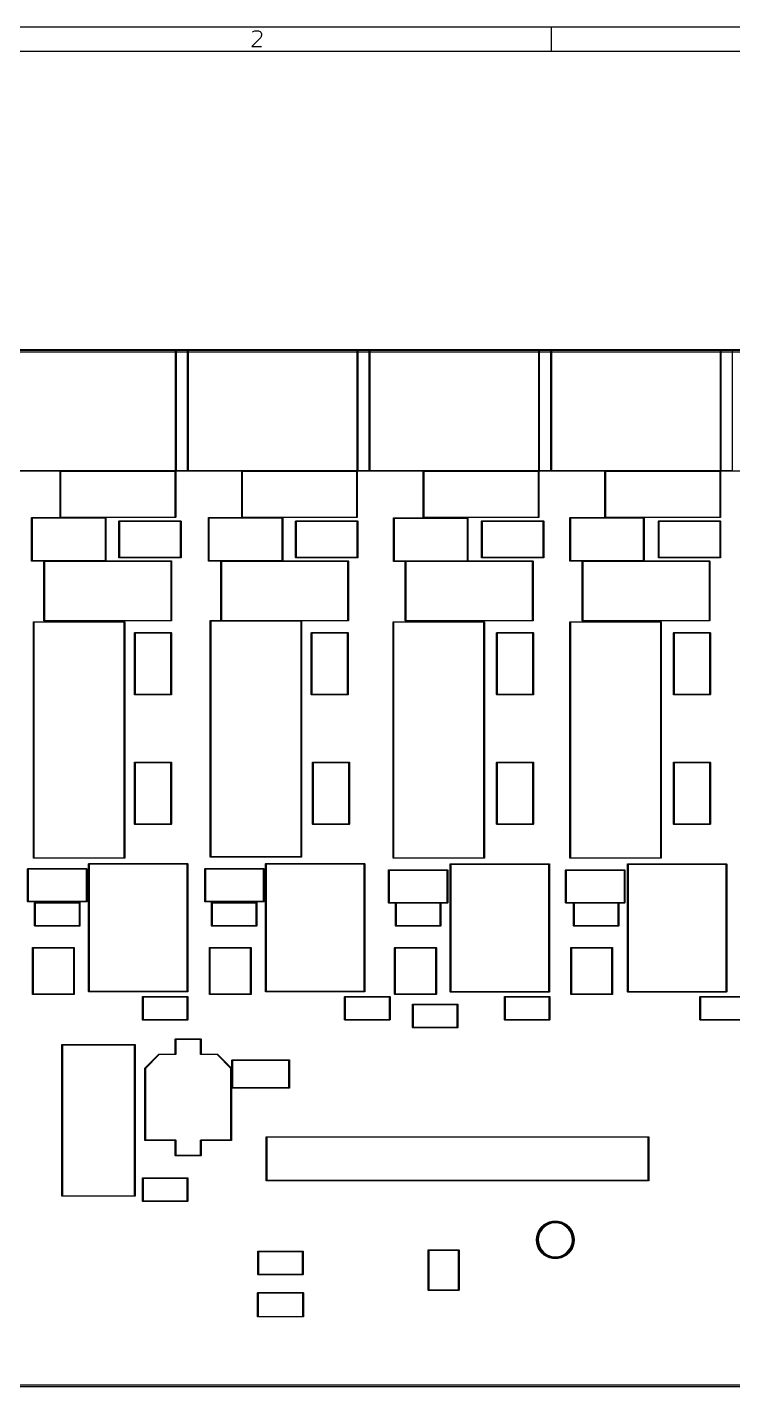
# Model space of a CAD drawing. Extents: x 10 to 287, y -200 to -10.
# Drawn here: x 66.7 to 125, y -122.3 to -10 of the extents above; entities that cross this region are included whole.
import ezdxf

# ---------------------------------------------------------------- set-up
doc = ezdxf.new("R2010")
doc.units = 0
doc.layers.add('BLACK', color=7, linetype='CONTINUOUS')

msp = doc.modelspace()

# ---------------------------------------------------------------- linework, layer by layer
at = {"layer": 'BLACK', "linetype": 'CONTINUOUS'}
for p, q in [((287.002, -10), (10, -10)), ((110, -12), (110, -10)), ((86.0036, -10.8452), (85.2607, -11.5881)), ((85.3226, -10.4119), (85.3845, -10.35)), ((85.3845, -10.35), (85.5083, -10.2881)), ((85.5083, -10.2881), (85.8179, -10.2881)), ((85.8179, -10.2881), (85.9417, -10.35)), ((85.9417, -10.35), (86.0036, -10.4119)), ((86.0036, -10.4119), (86.0655, -10.5357)), ((86.0655, -10.6595), (86.0036, -10.8452)), ((86.0655, -10.5357), (86.0655, -10.6595)), ((285.002, -12), (12, -12)), ((85.2607, -11.5881), (86.0655, -11.5881)), ((33.4913, -36.6809), (206.846, -36.7288)), ((206.771, -36.8788), (33.5663, -36.8309)), ((33.9789, -36.6403), (199.979, -36.6403)), ((78.9539, -36.6903), (65.0039, -36.6903)), ((78.9539, -46.6403), (78.9539, -36.6903)), ((79.0039, -36.6903), (79.0039, -46.6403)), ((79.9539, -36.6903), (79.0039, -36.6903)), ((79.9539, -46.6403), (79.9539, -36.6903)), ((80.0039, -36.6903), (80.0039, -46.6403)), ((93.9539, -36.6903), (80.0039, -36.6903)), ((93.9539, -46.6403), (93.9539, -36.6903)), ((94.0039, -36.6903), (94.0039, -46.6403)), ((94.9539, -36.6903), (94.0039, -36.6903)), ((94.9539, -46.6403), (94.9539, -36.6903)), ((95.0039, -36.6903), (95.0039, -46.6403)), ((108.954, -36.6903), (95.0039, -36.6903)), ((108.954, -46.6403), (108.954, -36.6903)), ((109.004, -36.6903), (109.004, -46.6403)), ((109.954, -36.6903), (109.004, -36.6903)), ((109.954, -46.6403), (109.954, -36.6903)), ((110.004, -36.6903), (110.004, -46.6403)), ((123.954, -36.6903), (110.004, -36.6903)), ((123.954, -46.6403), (123.954, -36.6903)), ((124.004, -36.6903), (124.004, -46.6403)), ((124.954, -36.6903), (124.004, -36.6903)), ((124.954, -46.6403), (124.954, -36.6903)), ((69.429, -46.6903), (63.971, -46.6903)), ((65.0039, -46.6403), (78.9539, -46.6403)), ((69.425, -46.7), (69.429, -46.6903)), ((69.425, -50.5), (69.425, -46.7)), ((69.475, -46.725), (69.475, -50.475)), ((78.925, -46.725), (69.475, -46.725)), ((78.925, -50.475), (78.925, -46.725)), ((84.429, -46.6903), (78.971, -46.6903)), ((78.971, -46.6903), (78.975, -46.7)), ((78.975, -46.7), (78.975, -50.5)), ((79.0039, -46.6403), (79.9539, -46.6403)), ((80.0039, -46.6403), (93.9539, -46.6403)), ((84.425, -46.7), (84.429, -46.6903)), ((84.425, -50.5), (84.425, -46.7)), ((84.475, -46.725), (84.475, -50.475)), ((93.925, -46.725), (84.475, -46.725)), ((93.925, -50.475), (93.925, -46.725)), ((99.429, -46.6903), (93.971, -46.6903)), ((93.971, -46.6903), (93.975, -46.7)), ((93.975, -46.7), (93.975, -50.5)), ((94.0039, -46.6403), (94.9539, -46.6403)), ((95.0039, -46.6403), (108.954, -46.6403)), ((99.425, -46.7), (99.429, -46.6903)), ((99.425, -50.5), (99.425, -46.7)), ((99.475, -46.725), (99.475, -50.475)), ((108.925, -46.725), (99.475, -46.725)), ((108.925, -50.475), (108.925, -46.725)), ((114.429, -46.6903), (108.971, -46.6903)), ((108.971, -46.6903), (108.975, -46.7)), ((108.975, -46.7), (108.975, -50.5)), ((109.004, -46.6403), (109.954, -46.6403)), ((110.004, -46.6403), (123.954, -46.6403)), ((114.425, -46.7), (114.429, -46.6903)), ((114.425, -50.5), (114.425, -46.7)), ((114.475, -46.725), (114.475, -50.475)), ((123.925, -46.725), (114.475, -46.725)), ((123.925, -50.475), (123.925, -46.725)), ((127.018, -46.6903), (123.971, -46.6903)), ((123.971, -46.6903), (123.975, -46.7)), ((123.975, -46.7), (123.975, -50.5)), ((124.004, -46.6403), (124.954, -46.6403)), ((67.0689, -50.55), (67.0762, -50.5323)), ((67.0689, -54.1), (67.0689, -50.55)), ((67.0762, -50.5323), (67.0939, -50.525)), ((67.0939, -50.525), (73.1939, -50.525)), ((69.4323, -50.5177), (69.425, -50.5)), ((69.45, -50.525), (69.4323, -50.5177)), ((78.95, -50.525), (69.45, -50.525)), ((69.475, -50.475), (78.925, -50.475)), ((73.1939, -50.525), (73.2115, -50.5323)), ((73.2115, -50.5323), (73.2189, -50.55)), ((73.2189, -50.55), (73.2189, -54.1)), ((78.9677, -50.5177), (78.95, -50.525)), ((78.975, -50.5), (78.9677, -50.5177)), ((81.6739, -50.55), (81.6812, -50.5323)), ((81.6739, -54.1), (81.6739, -50.55)), ((81.6812, -50.5323), (81.6989, -50.525)), ((81.6989, -50.525), (87.7989, -50.525)), ((84.4323, -50.5177), (84.425, -50.5)), ((84.45, -50.525), (84.4323, -50.5177)), ((93.95, -50.525), (84.45, -50.525)), ((84.475, -50.475), (93.925, -50.475)), ((87.7989, -50.525), (87.8165, -50.5323)), ((87.8165, -50.5323), (87.8239, -50.55)), ((87.8239, -50.55), (87.8239, -54.1)), ((93.9677, -50.5177), (93.95, -50.525)), ((93.975, -50.5), (93.9677, -50.5177)), ((96.9639, -50.57), (96.9712, -50.5523)), ((96.9712, -50.5523), (96.9889, -50.545)), ((96.9889, -50.545), (103.089, -50.545)), ((99.4323, -50.5177), (99.425, -50.5)), ((99.45, -50.525), (99.4323, -50.5177)), ((108.95, -50.525), (99.45, -50.525)), ((99.475, -50.475), (108.925, -50.475)), ((103.089, -50.545), (103.107, -50.5523)), ((103.107, -50.5523), (103.114, -50.57)), ((108.968, -50.5177), (108.95, -50.525)), ((108.975, -50.5), (108.968, -50.5177)), ((111.519, -50.55), (111.526, -50.5323)), ((111.519, -54.1), (111.519, -50.55)), ((111.526, -50.5323), (111.544, -50.525)), ((111.544, -50.525), (114.45, -50.525)), ((114.432, -50.5177), (114.425, -50.5)), ((114.45, -50.525), (114.432, -50.5177)), ((114.475, -50.475), (123.925, -50.475)), ((123.95, -50.525), (117.644, -50.525)), ((117.644, -50.525), (117.662, -50.5323)), ((117.662, -50.5323), (117.669, -50.55)), ((117.669, -50.55), (117.669, -54.1)), ((123.968, -50.5177), (123.95, -50.525)), ((123.975, -50.5), (123.968, -50.5177)), ((67.1189, -50.575), (67.1189, -54.075)), ((73.1689, -50.575), (67.1189, -50.575)), ((73.1689, -54.075), (73.1689, -50.575)), ((74.28, -50.825), (74.2873, -50.8073)), ((74.28, -53.825), (74.28, -50.825)), ((74.2873, -50.8073), (74.305, -50.8)), ((74.305, -50.8), (79.395, -50.8)), ((74.33, -50.85), (74.33, -53.8)), ((79.37, -50.85), (74.33, -50.85)), ((79.37, -53.8), (79.37, -50.85)), ((79.395, -50.8), (79.4127, -50.8073)), ((79.4127, -50.8073), (79.42, -50.825)), ((79.42, -50.825), (79.42, -53.825)), ((81.7239, -50.575), (81.7239, -54.075)), ((87.7739, -50.575), (81.7239, -50.575)), ((87.7739, -54.075), (87.7739, -50.575)), ((88.88, -50.825), (88.8873, -50.8073)), ((88.88, -53.825), (88.88, -50.825)), ((88.8873, -50.8073), (88.905, -50.8)), ((88.905, -50.8), (93.995, -50.8)), ((88.93, -50.85), (88.93, -53.8)), ((93.97, -50.85), (88.93, -50.85)), ((93.97, -53.8), (93.97, -50.85)), ((93.995, -50.8), (94.0127, -50.8073)), ((94.0127, -50.8073), (94.02, -50.825)), ((94.02, -50.825), (94.02, -53.825)), ((96.9639, -54.12), (96.9639, -50.57)), ((97.0139, -50.595), (97.0139, -54.095)), ((103.064, -50.595), (97.0139, -50.595)), ((103.064, -54.095), (103.064, -50.595)), ((103.114, -50.57), (103.114, -54.1046)), ((104.235, -50.825), (104.242, -50.8073)), ((104.235, -53.825), (104.235, -50.825)), ((104.242, -50.8073), (104.26, -50.8)), ((104.26, -50.8), (109.35, -50.8)), ((104.285, -50.85), (104.285, -53.8)), ((109.325, -50.85), (104.285, -50.85)), ((109.325, -53.8), (109.325, -50.85)), ((109.35, -50.8), (109.368, -50.8073)), ((109.368, -50.8073), (109.375, -50.825)), ((109.375, -50.825), (109.375, -53.825)), ((111.569, -50.575), (111.569, -54.075)), ((117.619, -50.575), (111.569, -50.575)), ((117.619, -54.075), (117.619, -50.575)), ((118.835, -50.825), (118.842, -50.8073)), ((118.835, -53.825), (118.835, -50.825)), ((118.842, -50.8073), (118.86, -50.8)), ((118.86, -50.8), (123.95, -50.8)), ((118.885, -50.85), (118.885, -53.8)), ((123.925, -50.85), (118.885, -50.85)), ((123.925, -53.8), (123.925, -50.85)), ((123.95, -50.8), (123.968, -50.8073)), ((123.968, -50.8073), (123.975, -50.825)), ((123.975, -50.825), (123.975, -53.825)), ((74.2873, -53.8427), (74.28, -53.825)), ((74.305, -53.85), (74.2873, -53.8427)), ((79.395, -53.85), (74.305, -53.85)), ((74.33, -53.8), (79.37, -53.8)), ((79.4127, -53.8427), (79.395, -53.85)), ((79.42, -53.825), (79.4127, -53.8427)), ((88.8873, -53.8427), (88.88, -53.825)), ((88.905, -53.85), (88.8873, -53.8427)), ((93.995, -53.85), (88.905, -53.85)), ((88.93, -53.8), (93.97, -53.8)), ((94.0127, -53.8427), (93.995, -53.85)), ((94.02, -53.825), (94.0127, -53.8427)), ((104.242, -53.8427), (104.235, -53.825)), ((104.26, -53.85), (104.242, -53.8427)), ((109.35, -53.85), (104.26, -53.85)), ((104.285, -53.8), (109.325, -53.8)), ((109.368, -53.8427), (109.35, -53.85)), ((109.375, -53.825), (109.368, -53.8427)), ((118.842, -53.8427), (118.835, -53.825)), ((118.86, -53.85), (118.842, -53.8427)), ((123.95, -53.85), (118.86, -53.85)), ((118.885, -53.8), (123.925, -53.8)), ((123.968, -53.8427), (123.95, -53.85)), ((123.975, -53.825), (123.968, -53.8427)), ((67.0762, -54.1177), (67.0689, -54.1)), ((67.0939, -54.125), (67.0762, -54.1177)), ((68.0958, -54.125), (67.0939, -54.125)), ((67.1189, -54.075), (73.1689, -54.075)), ((68.0939, -54.1296), (68.0958, -54.125)), ((68.0939, -59.0396), (68.0939, -54.1296)), ((68.1439, -54.1546), (68.1439, -59.0146)), ((78.5939, -54.1546), (68.1439, -54.1546)), ((73.2189, -54.1), (73.217, -54.1046)), ((73.217, -54.1046), (78.6189, -54.1046)), ((78.5939, -59.0146), (78.5939, -54.1546)), ((78.6189, -54.1046), (78.6365, -54.1119)), ((78.6365, -54.1119), (78.6439, -54.1296)), ((78.6439, -54.1296), (78.6439, -59.0396)), ((81.6812, -54.1177), (81.6739, -54.1)), ((81.6989, -54.125), (81.6812, -54.1177)), ((82.7008, -54.125), (81.6989, -54.125)), ((81.7239, -54.075), (87.7739, -54.075)), ((82.6989, -54.1296), (82.7008, -54.125)), ((82.6989, -59.025), (82.6989, -54.1296)), ((82.7489, -54.1546), (82.7489, -59.0146)), ((93.1989, -54.1546), (82.7489, -54.1546)), ((87.8239, -54.1), (87.822, -54.1046)), ((87.822, -54.1046), (93.2239, -54.1046)), ((93.1989, -59.0146), (93.1989, -54.1546)), ((93.2239, -54.1046), (93.2415, -54.1119)), ((93.2415, -54.1119), (93.2489, -54.1296)), ((93.2489, -54.1296), (93.2489, -59.0396)), ((96.9712, -54.1377), (96.9639, -54.12)), ((96.9889, -54.145), (96.9712, -54.1377)), ((97.9389, -54.145), (96.9889, -54.145)), ((97.0139, -54.095), (103.064, -54.095)), ((97.9389, -59.0396), (97.9389, -54.145)), ((97.9889, -54.1546), (97.9889, -59.0146)), ((108.439, -54.1546), (97.9889, -54.1546)), ((103.114, -54.1046), (108.464, -54.1046)), ((108.439, -59.0146), (108.439, -54.1546)), ((108.464, -54.1046), (108.482, -54.1119)), ((108.482, -54.1119), (108.489, -54.1296)), ((108.489, -54.1296), (108.489, -59.0396)), ((111.526, -54.1177), (111.519, -54.1)), ((111.544, -54.125), (111.526, -54.1177)), ((112.546, -54.125), (111.544, -54.125)), ((111.569, -54.075), (117.619, -54.075)), ((112.544, -54.1296), (112.546, -54.125)), ((112.544, -59.0396), (112.544, -54.1296)), ((112.594, -54.1546), (112.594, -59.0146)), ((123.044, -54.1546), (112.594, -54.1546)), ((117.669, -54.1), (117.667, -54.1046)), ((117.667, -54.1046), (123.069, -54.1046)), ((123.044, -59.0146), (123.044, -54.1546)), ((123.069, -54.1046), (123.087, -54.1119)), ((123.087, -54.1119), (123.094, -54.1296)), ((123.094, -54.1296), (123.094, -59.0396)), ((67.225, -59.15), (67.2323, -59.1323)), ((67.225, -78.65), (67.225, -59.15)), ((67.2323, -59.1323), (67.25, -59.125)), ((67.25, -59.125), (74.75, -59.125)), ((67.275, -59.175), (67.275, -78.625)), ((74.725, -59.175), (67.275, -59.175)), ((68.1012, -59.0573), (68.0939, -59.0396)), ((68.1189, -59.0646), (68.1012, -59.0573)), ((78.6189, -59.0646), (68.1189, -59.0646)), ((68.1439, -59.0146), (78.5939, -59.0146)), ((74.725, -78.625), (74.725, -59.175)), ((74.75, -59.125), (74.7677, -59.1323)), ((74.7677, -59.1323), (74.775, -59.15)), ((74.775, -59.15), (74.775, -78.65)), ((78.6365, -59.0573), (78.6189, -59.0646)), ((78.6439, -59.0396), (78.6365, -59.0573)), ((81.825, -59.05), (81.8323, -59.0323)), ((81.825, -78.55), (81.825, -59.05)), ((81.8323, -59.0323), (81.85, -59.025)), ((81.85, -59.025), (82.6989, -59.025)), ((81.875, -59.075), (81.875, -78.525)), ((89.325, -59.075), (81.875, -59.075)), ((82.7489, -59.0146), (93.1989, -59.0146)), ((89.325, -78.525), (89.325, -59.075)), ((93.2239, -59.0646), (89.375, -59.0646)), ((89.375, -59.0646), (89.375, -78.55)), ((93.2415, -59.0573), (93.2239, -59.0646)), ((93.2489, -59.0396), (93.2415, -59.0573)), ((96.925, -59.15), (96.9323, -59.1323)), ((96.925, -78.65), (96.925, -59.15)), ((96.9323, -59.1323), (96.95, -59.125)), ((96.95, -59.125), (104.45, -59.125)), ((96.975, -59.175), (96.975, -78.625)), ((104.425, -59.175), (96.975, -59.175)), ((97.9462, -59.0573), (97.9389, -59.0396)), ((97.9639, -59.0646), (97.9462, -59.0573)), ((108.464, -59.0646), (97.9639, -59.0646)), ((97.9889, -59.0146), (108.439, -59.0146)), ((104.425, -78.625), (104.425, -59.175)), ((104.45, -59.125), (104.468, -59.1323)), ((104.468, -59.1323), (104.475, -59.15)), ((104.475, -59.15), (104.475, -78.65)), ((108.482, -59.0573), (108.464, -59.0646)), ((108.489, -59.0396), (108.482, -59.0573)), ((111.525, -59.15), (111.532, -59.1323)), ((111.525, -78.65), (111.525, -59.15)), ((111.532, -59.1323), (111.55, -59.125)), ((111.55, -59.125), (119.05, -59.125)), ((111.575, -59.175), (111.575, -78.625)), ((119.025, -59.175), (111.575, -59.175)), ((112.551, -59.0573), (112.544, -59.0396)), ((112.569, -59.0646), (112.551, -59.0573)), ((123.069, -59.0646), (112.569, -59.0646)), ((112.594, -59.0146), (123.044, -59.0146)), ((119.025, -78.625), (119.025, -59.175)), ((119.05, -59.125), (119.068, -59.1323)), ((119.068, -59.1323), (119.075, -59.15)), ((119.075, -59.15), (119.075, -78.65)), ((123.087, -59.0573), (123.069, -59.0646)), ((123.094, -59.0396), (123.087, -59.0573)), ((75.575, -60.055), (75.5823, -60.0373)), ((75.575, -65.145), (75.575, -60.055)), ((75.5823, -60.0373), (75.6, -60.03)), ((75.6, -60.03), (78.6, -60.03)), ((75.625, -60.08), (75.625, -65.12)), ((78.575, -60.08), (75.625, -60.08)), ((78.575, -65.12), (78.575, -60.08)), ((78.6, -60.03), (78.6177, -60.0373)), ((78.6177, -60.0373), (78.625, -60.055)), ((78.625, -60.055), (78.625, -65.145)), ((90.175, -60.055), (90.1823, -60.0373)), ((90.175, -65.145), (90.175, -60.055)), ((90.1823, -60.0373), (90.2, -60.03)), ((90.2, -60.03), (93.2, -60.03)), ((90.225, -60.08), (90.225, -65.12)), ((93.175, -60.08), (90.225, -60.08)), ((93.175, -65.12), (93.175, -60.08)), ((93.2, -60.03), (93.2177, -60.0373)), ((93.2177, -60.0373), (93.225, -60.055)), ((93.225, -60.055), (93.225, -65.145)), ((105.475, -60.055), (105.482, -60.0373)), ((105.475, -65.145), (105.475, -60.055)), ((105.482, -60.0373), (105.5, -60.03)), ((105.5, -60.03), (108.5, -60.03)), ((105.525, -60.08), (105.525, -65.12)), ((108.475, -60.08), (105.525, -60.08)), ((108.475, -65.12), (108.475, -60.08)), ((108.5, -60.03), (108.518, -60.0373)), ((108.518, -60.0373), (108.525, -60.055)), ((108.525, -60.055), (108.525, -65.145)), ((120.075, -60.055), (120.082, -60.0373)), ((120.075, -65.145), (120.075, -60.055)), ((120.082, -60.0373), (120.1, -60.03)), ((120.1, -60.03), (123.1, -60.03)), ((120.125, -60.08), (120.125, -65.12)), ((123.075, -60.08), (120.125, -60.08)), ((123.075, -65.12), (123.075, -60.08)), ((123.1, -60.03), (123.118, -60.0373)), ((123.118, -60.0373), (123.125, -60.055)), ((123.125, -60.055), (123.125, -65.145)), ((75.5823, -65.1627), (75.575, -65.145)), ((75.625, -65.12), (78.575, -65.12)), ((78.625, -65.145), (78.6177, -65.1627)), ((90.1823, -65.1627), (90.175, -65.145)), ((90.225, -65.12), (93.175, -65.12)), ((93.225, -65.145), (93.2177, -65.1627)), ((105.482, -65.1627), (105.475, -65.145)), ((105.525, -65.12), (108.475, -65.12)), ((108.525, -65.145), (108.518, -65.1627)), ((120.082, -65.1627), (120.075, -65.145)), ((120.125, -65.12), (123.075, -65.12)), ((123.125, -65.145), (123.118, -65.1627)), ((75.6, -65.17), (75.5823, -65.1627)), ((78.6, -65.17), (75.6, -65.17)), ((78.6177, -65.1627), (78.6, -65.17)), ((90.2, -65.17), (90.1823, -65.1627)), ((93.2, -65.17), (90.2, -65.17)), ((93.2177, -65.1627), (93.2, -65.17)), ((105.5, -65.17), (105.482, -65.1627)), ((108.5, -65.17), (105.5, -65.17)), ((108.518, -65.1627), (108.5, -65.17)), ((120.1, -65.17), (120.082, -65.1627)), ((123.1, -65.17), (120.1, -65.17)), ((123.118, -65.1627), (123.1, -65.17)), ((75.575, -70.755), (75.5823, -70.7373)), ((75.575, -75.845), (75.575, -70.755)), ((75.5823, -70.7373), (75.6, -70.73)), ((75.6, -70.73), (78.6, -70.73)), ((78.6, -70.73), (78.6177, -70.7373)), ((78.6177, -70.7373), (78.625, -70.755)), ((78.625, -70.755), (78.625, -75.845)), ((90.275, -70.755), (90.2823, -70.7373)), ((90.275, -75.845), (90.275, -70.755)), ((90.2823, -70.7373), (90.3, -70.73)), ((90.3, -70.73), (93.3, -70.73)), ((93.3, -70.73), (93.3177, -70.7373)), ((93.3177, -70.7373), (93.325, -70.755)), ((93.325, -70.755), (93.325, -75.845)), ((105.475, -70.755), (105.482, -70.7373)), ((105.475, -75.845), (105.475, -70.755)), ((105.482, -70.7373), (105.5, -70.73)), ((105.5, -70.73), (108.5, -70.73)), ((108.5, -70.73), (108.518, -70.7373)), ((108.518, -70.7373), (108.525, -70.755)), ((108.525, -70.755), (108.525, -75.845)), ((120.075, -70.755), (120.082, -70.7373)), ((120.075, -75.845), (120.075, -70.755)), ((120.082, -70.7373), (120.1, -70.73)), ((120.1, -70.73), (123.1, -70.73)), ((123.1, -70.73), (123.118, -70.7373)), ((123.118, -70.7373), (123.125, -70.755)), ((123.125, -70.755), (123.125, -75.845)), ((75.625, -70.78), (75.625, -75.82)), ((78.575, -70.78), (75.625, -70.78)), ((78.575, -75.82), (78.575, -70.78)), ((90.325, -70.78), (90.325, -75.82)), ((93.275, -70.78), (90.325, -70.78)), ((93.275, -75.82), (93.275, -70.78)), ((105.525, -70.78), (105.525, -75.82)), ((108.475, -70.78), (105.525, -70.78)), ((108.475, -75.82), (108.475, -70.78)), ((120.125, -70.78), (120.125, -75.82)), ((123.075, -70.78), (120.125, -70.78)), ((123.075, -75.82), (123.075, -70.78)), ((75.5823, -75.8627), (75.575, -75.845)), ((75.6, -75.87), (75.5823, -75.8627)), ((78.6, -75.87), (75.6, -75.87)), ((75.625, -75.82), (78.575, -75.82)), ((78.6177, -75.8627), (78.6, -75.87)), ((78.625, -75.845), (78.6177, -75.8627)), ((90.2823, -75.8627), (90.275, -75.845)), ((90.3, -75.87), (90.2823, -75.8627)), ((93.3, -75.87), (90.3, -75.87)), ((90.325, -75.82), (93.275, -75.82)), ((93.3177, -75.8627), (93.3, -75.87)), ((93.325, -75.845), (93.3177, -75.8627)), ((105.482, -75.8627), (105.475, -75.845)), ((105.5, -75.87), (105.482, -75.8627)), ((108.5, -75.87), (105.5, -75.87)), ((105.525, -75.82), (108.475, -75.82)), ((108.518, -75.8627), (108.5, -75.87)), ((108.525, -75.845), (108.518, -75.8627)), ((120.082, -75.8627), (120.075, -75.845)), ((120.1, -75.87), (120.082, -75.8627)), ((123.1, -75.87), (120.1, -75.87)), ((120.125, -75.82), (123.075, -75.82)), ((123.118, -75.8627), (123.1, -75.87)), ((123.125, -75.845), (123.118, -75.8627)), ((67.275, -78.625), (74.725, -78.625)), ((81.8323, -78.5677), (81.825, -78.55)), ((81.85, -78.575), (81.8323, -78.5677)), ((89.35, -78.575), (81.85, -78.575)), ((81.875, -78.525), (89.325, -78.525)), ((89.3677, -78.5677), (89.35, -78.575)), ((89.375, -78.55), (89.3677, -78.5677)), ((96.975, -78.625), (104.425, -78.625)), ((111.575, -78.625), (119.025, -78.625)), ((66.75, -79.55), (66.7573, -79.5323)), ((66.75, -82.25), (66.75, -79.55)), ((66.7573, -79.5323), (66.775, -79.525)), ((66.775, -79.525), (71.625, -79.525)), ((66.8, -79.575), (66.8, -82.225)), ((71.6, -79.575), (66.8, -79.575)), ((67.2323, -78.6677), (67.225, -78.65)), ((67.25, -78.675), (67.2323, -78.6677)), ((74.75, -78.675), (67.25, -78.675)), ((71.6, -82.225), (71.6, -79.575)), ((71.625, -79.525), (71.6427, -79.5323)), ((71.6427, -79.5323), (71.65, -79.55)), ((71.65, -79.55), (71.65, -82.25)), ((71.7839, -79.1398), (71.7912, -79.1221)), ((71.7839, -89.6898), (71.7839, -79.1398)), ((71.7912, -79.1221), (71.8089, -79.1148)), ((71.8089, -79.1148), (79.9589, -79.1148)), ((71.8339, -79.1648), (71.8339, -89.6648)), ((79.9339, -79.1648), (71.8339, -79.1648)), ((74.7677, -78.6677), (74.75, -78.675)), ((74.775, -78.65), (74.7677, -78.6677)), ((79.9339, -89.6648), (79.9339, -79.1648)), ((79.9589, -79.1148), (79.9765, -79.1221)), ((79.9765, -79.1221), (79.9839, -79.1398)), ((79.9839, -79.1398), (79.9839, -89.6898)), ((81.375, -79.55), (81.3823, -79.5323)), ((81.375, -82.25), (81.375, -79.55)), ((81.3823, -79.5323), (81.4, -79.525)), ((81.4, -79.525), (86.25, -79.525)), ((81.425, -79.575), (81.425, -82.225)), ((86.225, -79.575), (81.425, -79.575)), ((86.225, -82.225), (86.225, -79.575)), ((86.25, -79.525), (86.2677, -79.5323)), ((86.2677, -79.5323), (86.275, -79.55)), ((86.275, -79.55), (86.275, -82.25)), ((86.3889, -79.1398), (86.3962, -79.1221)), ((86.3889, -89.6898), (86.3889, -79.1398)), ((86.3962, -79.1221), (86.4139, -79.1148)), ((86.4139, -79.1148), (94.5639, -79.1148)), ((86.4389, -79.1648), (86.4389, -89.6648)), ((94.5389, -79.1648), (86.4389, -79.1648)), ((94.5389, -89.6648), (94.5389, -79.1648)), ((94.5639, -79.1148), (94.5815, -79.1221)), ((94.5815, -79.1221), (94.5889, -79.1398)), ((94.5889, -79.1398), (94.5889, -89.6898)), ((96.55, -79.65), (96.5573, -79.6323)), ((96.55, -82.35), (96.55, -79.65)), ((96.5573, -79.6323), (96.575, -79.625)), ((96.575, -79.625), (101.425, -79.625)), ((96.6, -79.675), (96.6, -82.325)), ((101.4, -79.675), (96.6, -79.675)), ((96.9323, -78.6677), (96.925, -78.65)), ((96.95, -78.675), (96.9323, -78.6677)), ((104.45, -78.675), (96.95, -78.675)), ((101.4, -82.325), (101.4, -79.675)), ((101.425, -79.625), (101.443, -79.6323)), ((101.443, -79.6323), (101.45, -79.65)), ((101.45, -79.65), (101.45, -82.35)), ((101.639, -79.1498), (101.646, -79.1321)), ((101.639, -89.6998), (101.639, -79.1498)), ((101.646, -79.1321), (101.664, -79.1248)), ((101.664, -79.1248), (109.814, -79.1248)), ((101.689, -79.1748), (101.689, -89.6748)), ((109.789, -79.1748), (101.689, -79.1748)), ((104.468, -78.6677), (104.45, -78.675)), ((104.475, -78.65), (104.468, -78.6677)), ((109.789, -89.6748), (109.789, -79.1748)), ((109.814, -79.1248), (109.832, -79.1321)), ((109.832, -79.1321), (109.839, -79.1498)), ((109.839, -79.1498), (109.839, -89.6998)), ((111.175, -79.65), (111.182, -79.6323)), ((111.175, -82.35), (111.175, -79.65)), ((111.182, -79.6323), (111.2, -79.625)), ((111.2, -79.625), (116.05, -79.625)), ((111.225, -79.675), (111.225, -82.325)), ((116.025, -79.675), (111.225, -79.675)), ((111.532, -78.6677), (111.525, -78.65)), ((111.55, -78.675), (111.532, -78.6677)), ((119.05, -78.675), (111.55, -78.675)), ((116.025, -82.325), (116.025, -79.675)), ((116.05, -79.625), (116.068, -79.6323)), ((116.068, -79.6323), (116.075, -79.65)), ((116.075, -79.65), (116.075, -82.35)), ((116.277, -79.1519), (116.285, -79.1342)), ((116.277, -89.7019), (116.277, -79.1519)), ((116.285, -79.1342), (116.302, -79.1269)), ((116.302, -79.1269), (124.452, -79.1269)), ((116.327, -79.1769), (116.327, -89.6769)), ((124.427, -79.1769), (116.327, -79.1769)), ((119.068, -78.6677), (119.05, -78.675)), ((119.075, -78.65), (119.068, -78.6677)), ((124.427, -89.6769), (124.427, -79.1769)), ((124.452, -79.1269), (124.47, -79.1342)), ((124.47, -79.1342), (124.477, -79.1519)), ((124.477, -79.1519), (124.477, -89.7019)), ((66.7573, -82.2677), (66.75, -82.25)), ((66.775, -82.275), (66.7573, -82.2677)), ((71.625, -82.275), (66.775, -82.275)), ((66.8, -82.225), (71.6, -82.225)), ((67.325, -82.35), (67.3323, -82.3323)), ((67.325, -84.25), (67.325, -82.35)), ((67.3323, -82.3323), (67.35, -82.325)), ((67.35, -82.325), (71.05, -82.325)), ((67.375, -82.375), (67.375, -84.225)), ((71.025, -82.375), (67.375, -82.375)), ((71.025, -84.225), (71.025, -82.375)), ((71.05, -82.325), (71.0677, -82.3323)), ((71.0677, -82.3323), (71.075, -82.35)), ((71.075, -82.35), (71.075, -84.25)), ((71.6427, -82.2677), (71.625, -82.275)), ((71.65, -82.25), (71.6427, -82.2677)), ((81.3823, -82.2677), (81.375, -82.25)), ((81.4, -82.275), (81.3823, -82.2677)), ((86.25, -82.275), (81.4, -82.275)), ((81.425, -82.225), (86.225, -82.225)), ((81.925, -82.35), (81.9323, -82.3323)), ((81.925, -84.25), (81.925, -82.35)), ((81.9323, -82.3323), (81.95, -82.325)), ((81.95, -82.325), (85.65, -82.325)), ((81.975, -82.375), (81.975, -84.225)), ((85.625, -82.375), (81.975, -82.375)), ((85.625, -84.225), (85.625, -82.375)), ((85.65, -82.325), (85.6677, -82.3323)), ((85.6677, -82.3323), (85.675, -82.35)), ((85.675, -82.35), (85.675, -84.25)), ((86.2677, -82.2677), (86.25, -82.275)), ((86.275, -82.25), (86.2677, -82.2677)), ((96.5573, -82.3677), (96.55, -82.35)), ((96.575, -82.375), (96.5573, -82.3677)), ((97.125, -82.375), (96.575, -82.375)), ((96.6, -82.325), (101.4, -82.325)), ((97.125, -84.25), (97.125, -82.375)), ((97.175, -82.375), (97.175, -84.225)), ((100.825, -82.375), (97.175, -82.375)), ((100.825, -84.225), (100.825, -82.375)), ((101.425, -82.375), (100.875, -82.375)), ((100.875, -82.375), (100.875, -84.25)), ((101.443, -82.3677), (101.425, -82.375)), ((101.45, -82.35), (101.443, -82.3677)), ((111.182, -82.3677), (111.175, -82.35)), ((111.2, -82.375), (111.182, -82.3677)), ((111.825, -82.375), (111.2, -82.375)), ((111.225, -82.325), (116.025, -82.325)), ((111.825, -84.25), (111.825, -82.375)), ((111.875, -82.375), (111.875, -84.225)), ((115.525, -82.375), (111.875, -82.375)), ((115.525, -84.225), (115.525, -82.375)), ((116.05, -82.375), (115.575, -82.375)), ((115.575, -82.375), (115.575, -84.25)), ((116.068, -82.3677), (116.05, -82.375)), ((116.075, -82.35), (116.068, -82.3677)), ((67.3323, -84.2677), (67.325, -84.25)), ((67.375, -84.225), (71.025, -84.225)), ((71.075, -84.25), (71.0677, -84.2677)), ((81.9323, -84.2677), (81.925, -84.25)), ((81.975, -84.225), (85.625, -84.225)), ((85.675, -84.25), (85.6677, -84.2677)), ((97.1323, -84.2677), (97.125, -84.25)), ((97.175, -84.225), (100.825, -84.225)), ((100.875, -84.25), (100.868, -84.2677)), ((111.832, -84.2677), (111.825, -84.25)), ((111.875, -84.225), (115.525, -84.225)), ((115.575, -84.25), (115.568, -84.2677)), ((67.35, -84.275), (67.3323, -84.2677)), ((71.05, -84.275), (67.35, -84.275)), ((71.0677, -84.2677), (71.05, -84.275)), ((81.95, -84.275), (81.9323, -84.2677)), ((85.65, -84.275), (81.95, -84.275)), ((85.6677, -84.2677), (85.65, -84.275)), ((97.15, -84.275), (97.1323, -84.2677)), ((100.85, -84.275), (97.15, -84.275)), ((100.868, -84.2677), (100.85, -84.275)), ((111.85, -84.275), (111.832, -84.2677)), ((115.55, -84.275), (111.85, -84.275)), ((115.568, -84.2677), (115.55, -84.275)), ((67.1532, -86.0663), (67.1605, -86.0487)), ((67.1532, -89.9063), (67.1532, -86.0663)), ((67.1605, -86.0487), (67.1782, -86.0413)), ((67.1782, -86.0413), (70.5782, -86.0413)), ((67.2032, -86.0913), (67.2032, -89.8813)), ((70.5532, -86.0913), (67.2032, -86.0913)), ((70.5532, -89.8813), (70.5532, -86.0913)), ((70.5782, -86.0413), (70.5959, -86.0487)), ((70.5959, -86.0487), (70.6032, -86.0663)), ((70.6032, -86.0663), (70.6032, -89.9063)), ((81.7582, -86.0663), (81.7655, -86.0487)), ((81.7582, -89.9063), (81.7582, -86.0663)), ((81.7655, -86.0487), (81.7832, -86.0413)), ((81.7832, -86.0413), (85.1832, -86.0413)), ((81.8082, -86.0913), (81.8082, -89.8813)), ((85.1582, -86.0913), (81.8082, -86.0913)), ((85.1582, -89.8813), (85.1582, -86.0913)), ((85.1832, -86.0413), (85.2009, -86.0487)), ((85.2009, -86.0487), (85.2082, -86.0663)), ((85.2082, -86.0663), (85.2082, -89.9063)), ((97.0521, -86.0663), (97.0595, -86.0487)), ((97.0521, -89.9063), (97.0521, -86.0663)), ((97.0595, -86.0487), (97.0771, -86.0413)), ((97.0771, -86.0413), (100.477, -86.0413)), ((97.1021, -86.0913), (97.1021, -89.8813)), ((100.452, -86.0913), (97.1021, -86.0913)), ((100.452, -89.8813), (100.452, -86.0913)), ((100.477, -86.0413), (100.495, -86.0487)), ((100.495, -86.0487), (100.502, -86.0663)), ((100.502, -86.0663), (100.502, -89.9063)), ((111.603, -86.0663), (111.611, -86.0487)), ((111.603, -89.9063), (111.603, -86.0663)), ((111.611, -86.0487), (111.628, -86.0413)), ((111.628, -86.0413), (115.028, -86.0413)), ((111.653, -86.0913), (111.653, -89.8813)), ((115.003, -86.0913), (111.653, -86.0913)), ((115.003, -89.8813), (115.003, -86.0913)), ((115.028, -86.0413), (115.046, -86.0487)), ((115.046, -86.0487), (115.053, -86.0663)), ((115.053, -86.0663), (115.053, -89.9063)), ((71.7912, -89.7075), (71.7839, -89.6898)), ((71.8089, -89.7148), (71.7912, -89.7075)), ((79.9589, -89.7148), (71.8089, -89.7148)), ((71.8339, -89.6648), (79.9339, -89.6648)), ((79.9765, -89.7075), (79.9589, -89.7148)), ((79.9839, -89.6898), (79.9765, -89.7075)), ((86.3962, -89.7075), (86.3889, -89.6898)), ((86.4139, -89.7148), (86.3962, -89.7075)), ((94.5639, -89.7148), (86.4139, -89.7148)), ((86.4389, -89.6648), (94.5389, -89.6648)), ((94.5815, -89.7075), (94.5639, -89.7148)), ((94.5889, -89.6898), (94.5815, -89.7075)), ((101.646, -89.7175), (101.639, -89.6998)), ((101.664, -89.7248), (101.646, -89.7175)), ((109.814, -89.7248), (101.664, -89.7248)), ((101.689, -89.6748), (109.789, -89.6748)), ((109.832, -89.7175), (109.814, -89.7248)), ((109.839, -89.6998), (109.832, -89.7175)), ((116.285, -89.7196), (116.277, -89.7019)), ((116.302, -89.7269), (116.285, -89.7196)), ((124.452, -89.7269), (116.302, -89.7269)), ((116.327, -89.6769), (124.427, -89.6769)), ((124.47, -89.7196), (124.452, -89.7269)), ((124.477, -89.7019), (124.47, -89.7196)), ((67.1605, -89.924), (67.1532, -89.9063)), ((67.1782, -89.9313), (67.1605, -89.924)), ((70.5782, -89.9313), (67.1782, -89.9313)), ((67.2032, -89.8813), (70.5532, -89.8813)), ((70.5959, -89.924), (70.5782, -89.9313)), ((70.6032, -89.9063), (70.5959, -89.924)), ((76.23, -90.1121), (76.2373, -90.0944)), ((76.23, -92.0121), (76.23, -90.1121)), ((76.2373, -90.0944), (76.255, -90.0871)), ((76.255, -90.0871), (79.955, -90.0871)), ((76.28, -90.1371), (76.28, -91.9871)), ((79.93, -90.1371), (76.28, -90.1371)), ((79.93, -91.9871), (79.93, -90.1371)), ((79.955, -90.0871), (79.9727, -90.0944)), ((79.9727, -90.0944), (79.98, -90.1121)), ((79.98, -90.1121), (79.98, -92.0121)), ((81.7655, -89.924), (81.7582, -89.9063)), ((81.7832, -89.9313), (81.7655, -89.924)), ((85.1832, -89.9313), (81.7832, -89.9313)), ((81.8082, -89.8813), (85.1582, -89.8813)), ((85.2009, -89.924), (85.1832, -89.9313)), ((85.2082, -89.9063), (85.2009, -89.924)), ((92.925, -90.1121), (92.9323, -90.0944)), ((92.925, -92.0121), (92.925, -90.1121)), ((92.9323, -90.0944), (92.95, -90.0871)), ((92.95, -90.0871), (96.65, -90.0871)), ((92.975, -90.1371), (92.975, -91.9871)), ((96.625, -90.1371), (92.975, -90.1371)), ((96.625, -91.9871), (96.625, -90.1371)), ((96.65, -90.0871), (96.6677, -90.0944)), ((96.6677, -90.0944), (96.675, -90.1121)), ((96.675, -90.1121), (96.675, -92.0121)), ((97.0595, -89.924), (97.0521, -89.9063)), ((97.0771, -89.9313), (97.0595, -89.924)), ((100.477, -89.9313), (97.0771, -89.9313)), ((97.1021, -89.8813), (100.452, -89.8813)), ((98.525, -90.75), (98.5323, -90.7323)), ((98.525, -92.65), (98.525, -90.75)), ((98.5323, -90.7323), (98.55, -90.725)), ((98.55, -90.725), (102.25, -90.725)), ((98.575, -90.775), (98.575, -92.625)), ((102.225, -90.775), (98.575, -90.775)), ((100.495, -89.924), (100.477, -89.9313)), ((100.502, -89.9063), (100.495, -89.924)), ((102.225, -92.625), (102.225, -90.775)), ((102.25, -90.725), (102.268, -90.7323)), ((102.268, -90.7323), (102.275, -90.75)), ((102.275, -90.75), (102.275, -92.65)), ((106.125, -90.1121), (106.132, -90.0944)), ((106.125, -92.0121), (106.125, -90.1121)), ((106.132, -90.0944), (106.15, -90.0871)), ((106.15, -90.0871), (109.85, -90.0871)), ((106.175, -90.1371), (106.175, -91.9871)), ((109.825, -90.1371), (106.175, -90.1371)), ((109.825, -91.9871), (109.825, -90.1371)), ((109.85, -90.0871), (109.868, -90.0944)), ((109.868, -90.0944), (109.875, -90.1121)), ((109.875, -90.1121), (109.875, -92.0121)), ((111.611, -89.924), (111.603, -89.9063)), ((111.628, -89.9313), (111.611, -89.924)), ((115.028, -89.9313), (111.628, -89.9313)), ((111.653, -89.8813), (115.003, -89.8813)), ((115.046, -89.924), (115.028, -89.9313)), ((115.053, -89.9063), (115.046, -89.924)), ((122.269, -90.1121), (122.277, -90.0944)), ((122.269, -92.0121), (122.269, -90.1121)), ((122.277, -90.0944), (122.294, -90.0871)), ((122.294, -90.0871), (125.994, -90.0871)), ((122.319, -90.1371), (122.319, -91.9871)), ((125.969, -90.1371), (122.319, -90.1371)), ((76.2373, -92.0297), (76.23, -92.0121)), ((76.255, -92.0371), (76.2373, -92.0297)), ((79.955, -92.0371), (76.255, -92.0371)), ((76.28, -91.9871), (79.93, -91.9871)), ((79.9727, -92.0297), (79.955, -92.0371)), ((79.98, -92.0121), (79.9727, -92.0297)), ((92.9323, -92.0297), (92.925, -92.0121)), ((92.95, -92.0371), (92.9323, -92.0297)), ((96.65, -92.0371), (92.95, -92.0371)), ((92.975, -91.9871), (96.625, -91.9871)), ((96.6677, -92.0297), (96.65, -92.0371)), ((96.675, -92.0121), (96.6677, -92.0297)), ((106.132, -92.0297), (106.125, -92.0121)), ((106.15, -92.0371), (106.132, -92.0297)), ((109.85, -92.0371), (106.15, -92.0371)), ((106.175, -91.9871), (109.825, -91.9871)), ((109.868, -92.0297), (109.85, -92.0371)), ((109.875, -92.0121), (109.868, -92.0297)), ((122.277, -92.0297), (122.269, -92.0121)), ((122.294, -92.0371), (122.277, -92.0297)), ((125.994, -92.0371), (122.294, -92.0371)), ((122.319, -91.9871), (125.969, -91.9871)), ((98.5323, -92.6677), (98.525, -92.65)), ((98.55, -92.675), (98.5323, -92.6677)), ((102.25, -92.675), (98.55, -92.675)), ((98.575, -92.625), (102.225, -92.625)), ((102.268, -92.6677), (102.25, -92.675)), ((102.275, -92.65), (102.268, -92.6677)), ((69.5775, -94.08), (69.5848, -94.0623)), ((69.5775, -106.58), (69.5775, -94.08)), ((69.5848, -94.0623), (69.6025, -94.055)), ((69.6025, -94.055), (75.6025, -94.055)), ((69.6275, -94.105), (69.6275, -106.555)), ((75.5775, -94.105), (69.6275, -94.105)), ((75.5775, -106.555), (75.5775, -94.105)), ((75.6025, -94.055), (75.6202, -94.0623)), ((75.6202, -94.0623), (75.6275, -94.08)), ((75.6275, -94.08), (75.6275, -106.58)), ((78.935, -93.625), (78.9423, -93.6073)), ((78.935, -94.85), (78.935, -93.625)), ((78.9423, -93.6073), (78.96, -93.6)), ((78.96, -93.6), (81.06, -93.6)), ((81.035, -93.65), (78.985, -93.65)), ((78.985, -93.65), (78.985, -94.875)), ((81.035, -94.875), (81.035, -93.65)), ((81.06, -93.6), (81.0777, -93.6073)), ((81.0777, -93.6073), (81.085, -93.625)), ((81.085, -93.625), (81.085, -94.85)), ((76.4423, -96.0073), (77.5923, -94.8573)), ((77.6204, -94.9), (76.485, -96.0354)), ((77.5923, -94.8573), (77.5975, -94.8552)), ((77.5923, -94.8573), (77.5923, -94.8573)), ((77.5975, -94.8552), (77.61, -94.85)), ((77.61, -94.85), (77.61, -94.85)), ((77.61, -94.85), (78.935, -94.85)), ((78.96, -94.9), (77.6204, -94.9)), ((78.9777, -94.8927), (78.96, -94.9)), ((78.985, -94.875), (78.9777, -94.8927)), ((81.0423, -94.8927), (81.035, -94.875)), ((81.06, -94.9), (81.0423, -94.8927)), ((82.3996, -94.9), (81.06, -94.9)), ((81.085, -94.85), (82.41, -94.85)), ((83.535, -96.0354), (82.3996, -94.9)), ((82.41, -94.85), (82.4277, -94.8573)), ((82.4277, -94.8573), (83.5777, -96.0073)), ((83.625, -95.35), (83.6323, -95.3323)), ((83.625, -97.65), (83.625, -95.35)), ((83.6323, -95.3323), (83.65, -95.325)), ((83.65, -95.325), (88.35, -95.325)), ((83.675, -95.375), (83.675, -97.625)), ((88.325, -95.375), (83.675, -95.375)), ((88.325, -97.625), (88.325, -95.375)), ((88.35, -95.325), (88.3677, -95.3323)), ((88.3677, -95.3323), (88.375, -95.35)), ((88.375, -95.35), (88.375, -97.65)), ((76.435, -96.025), (76.4423, -96.0073)), ((76.435, -101.975), (76.435, -96.025)), ((76.485, -96.0354), (76.485, -101.95)), ((83.535, -101.95), (83.535, -96.0354)), ((83.5777, -96.0073), (83.5777, -96.0073)), ((83.5777, -96.0073), (83.5777, -96.0073)), ((83.5777, -96.0073), (83.585, -96.025)), ((83.585, -96.025), (83.585, -96.025)), ((83.585, -96.025), (83.585, -101.975)), ((83.6323, -97.6677), (83.625, -97.65)), ((83.65, -97.675), (83.6323, -97.6677)), ((88.35, -97.675), (83.65, -97.675)), ((83.675, -97.625), (88.325, -97.625)), ((88.3677, -97.6677), (88.35, -97.675)), ((88.375, -97.65), (88.3677, -97.6677)), ((76.4423, -101.993), (76.435, -101.975)), ((76.46, -102), (76.4423, -101.993)), ((78.935, -102), (76.46, -102)), ((76.485, -101.95), (78.96, -101.95)), ((78.935, -103.225), (78.935, -102)), ((78.96, -101.95), (78.9777, -101.957)), ((78.9777, -101.957), (78.985, -101.975)), ((78.985, -101.975), (78.985, -103.2)), ((81.035, -101.975), (81.0423, -101.957)), ((81.035, -103.2), (81.035, -101.975)), ((81.0423, -101.957), (81.06, -101.95)), ((81.06, -101.95), (83.535, -101.95)), ((83.56, -102), (81.085, -102)), ((81.085, -102), (81.085, -103.225)), ((83.5777, -101.993), (83.56, -102)), ((83.585, -101.975), (83.5777, -101.993)), ((86.44, -101.705), (86.4473, -101.687)), ((86.44, -105.305), (86.44, -101.705)), ((86.4473, -101.687), (86.465, -101.68)), ((86.465, -101.68), (118.015, -101.68)), ((86.49, -101.73), (86.49, -105.28)), ((117.99, -101.73), (86.49, -101.73)), ((117.99, -105.28), (117.99, -101.73)), ((118.015, -101.68), (118.033, -101.687)), ((118.033, -101.687), (118.04, -101.705)), ((118.04, -101.705), (118.04, -105.305)), ((78.9423, -103.243), (78.935, -103.225)), ((78.96, -103.25), (78.9423, -103.243)), ((81.06, -103.25), (78.96, -103.25)), ((78.985, -103.2), (81.035, -103.2)), ((81.0777, -103.243), (81.06, -103.25)), ((81.085, -103.225), (81.0777, -103.243)), ((76.23, -105.095), (76.2373, -105.077)), ((76.23, -106.995), (76.23, -105.095)), ((76.2373, -105.077), (76.255, -105.07)), ((76.255, -105.07), (79.955, -105.07)), ((76.28, -105.12), (76.28, -106.97)), ((79.93, -105.12), (76.28, -105.12)), ((79.93, -106.97), (79.93, -105.12)), ((79.955, -105.07), (79.9727, -105.077)), ((79.9727, -105.077), (79.98, -105.095)), ((79.98, -105.095), (79.98, -106.995)), ((86.4473, -105.323), (86.44, -105.305)), ((86.465, -105.33), (86.4473, -105.323)), ((118.015, -105.33), (86.465, -105.33)), ((86.49, -105.28), (117.99, -105.28)), ((118.033, -105.323), (118.015, -105.33)), ((118.04, -105.305), (118.033, -105.323)), ((69.5848, -106.598), (69.5775, -106.58)), ((69.6025, -106.605), (69.5848, -106.598)), ((75.6025, -106.605), (69.6025, -106.605)), ((69.6275, -106.555), (75.5775, -106.555)), ((75.6202, -106.598), (75.6025, -106.605)), ((75.6275, -106.58), (75.6202, -106.598)), ((76.2373, -107.013), (76.23, -106.995)), ((76.255, -107.02), (76.2373, -107.013)), ((79.955, -107.02), (76.255, -107.02)), ((76.28, -106.97), (79.93, -106.97)), ((79.9727, -107.013), (79.955, -107.02)), ((79.98, -106.995), (79.9727, -107.013)), ((109.226, -109.105), (109.412, -108.947)), ((109.248, -109.124), (109.43, -108.969)), ((109.538, -108.95), (109.344, -109.096)), ((109.412, -108.947), (109.62, -108.819)), ((109.43, -108.969), (109.634, -108.844)), ((109.753, -108.838), (109.538, -108.95)), ((109.78, -108.905), (109.575, -109.012)), ((109.62, -108.819), (109.845, -108.726)), ((109.634, -108.844), (109.855, -108.752)), ((109.984, -108.763), (109.753, -108.838)), ((109.999, -108.833), (109.78, -108.905)), ((109.845, -108.726), (110.083, -108.669)), ((109.855, -108.752), (110.088, -108.697)), ((110.223, -108.726), (109.984, -108.763)), ((110.228, -108.798), (109.999, -108.833)), ((110.083, -108.669), (110.326, -108.65)), ((110.088, -108.697), (110.327, -108.678)), ((110.466, -108.729), (110.223, -108.726)), ((110.459, -108.801), (110.228, -108.798)), ((110.326, -108.65), (110.569, -108.669)), ((110.327, -108.678), (110.565, -108.697)), ((110.686, -108.842), (110.459, -108.801)), ((110.705, -108.772), (110.466, -108.729)), ((110.565, -108.697), (110.798, -108.752)), ((110.569, -108.669), (110.806, -108.726)), ((110.904, -108.919), (110.686, -108.842)), ((110.933, -108.853), (110.705, -108.772)), ((110.798, -108.752), (111.019, -108.844)), ((110.806, -108.726), (111.032, -108.819)), ((111.106, -109.031), (110.904, -108.919)), ((111.146, -108.97), (110.933, -108.853)), ((111.019, -108.844), (111.223, -108.969)), ((111.032, -108.819), (111.24, -108.947)), ((111.336, -109.12), (111.146, -108.97)), ((111.223, -108.969), (111.405, -109.124)), ((111.24, -108.947), (111.425, -109.105)), ((108.774, -110.17), (108.79, -109.962)), ((108.79, -109.962), (108.847, -109.724)), ((108.804, -110.167), (108.82, -109.964)), ((108.82, -109.964), (108.876, -109.732)), ((108.847, -109.724), (108.94, -109.499)), ((108.873, -109.925), (108.847, -110.167)), ((108.937, -109.692), (108.873, -109.925)), ((108.876, -109.732), (108.968, -109.51)), ((108.941, -109.941), (108.916, -110.17)), ((109.04, -109.472), (108.937, -109.692)), ((108.94, -109.499), (109.068, -109.291)), ((109.003, -109.718), (108.941, -109.941)), ((108.968, -109.51), (109.093, -109.306)), ((109.1, -109.508), (109.003, -109.718)), ((109.176, -109.271), (109.04, -109.472)), ((109.068, -109.291), (109.226, -109.105)), ((109.093, -109.306), (109.248, -109.124)), ((109.23, -109.318), (109.1, -109.508)), ((109.344, -109.096), (109.176, -109.271)), ((109.39, -109.151), (109.23, -109.318)), ((109.575, -109.012), (109.39, -109.151)), ((111.287, -109.174), (111.106, -109.031)), ((111.443, -109.345), (111.287, -109.174)), ((111.499, -109.3), (111.336, -109.12)), ((111.405, -109.124), (111.56, -109.306)), ((111.425, -109.105), (111.584, -109.291)), ((111.568, -109.539), (111.443, -109.345)), ((111.631, -109.503), (111.499, -109.3)), ((111.56, -109.306), (111.685, -109.51)), ((111.66, -109.75), (111.568, -109.539)), ((111.584, -109.291), (111.711, -109.499)), ((111.728, -109.726), (111.631, -109.503)), ((111.717, -109.975), (111.66, -109.75)), ((111.685, -109.51), (111.777, -109.732)), ((111.711, -109.499), (111.805, -109.724)), ((111.736, -110.205), (111.717, -109.975)), ((111.787, -109.961), (111.728, -109.726)), ((111.777, -109.732), (111.833, -109.964)), ((111.807, -110.203), (111.787, -109.961)), ((111.805, -109.724), (111.862, -109.962)), ((111.833, -109.964), (111.852, -110.203)), ((111.862, -109.962), (111.881, -110.205)), ((85.755, -111.16), (85.7623, -111.142)), ((85.755, -113.06), (85.755, -111.16)), ((85.7623, -111.142), (85.78, -111.135)), ((85.78, -111.135), (89.48, -111.135)), ((85.805, -111.185), (85.805, -113.035)), ((89.455, -111.185), (85.805, -111.185)), ((89.455, -113.035), (89.455, -111.185)), ((89.48, -111.135), (89.4977, -111.142)), ((89.4977, -111.142), (89.505, -111.16)), ((89.505, -111.16), (89.505, -113.06)), ((99.825, -111.05), (99.8323, -111.032)), ((99.825, -114.35), (99.825, -111.05)), ((99.8323, -111.032), (99.85, -111.025)), ((99.85, -111.025), (102.35, -111.025)), ((99.875, -111.075), (99.875, -114.325)), ((102.325, -111.075), (99.875, -111.075)), ((102.325, -114.325), (102.325, -111.075)), ((102.35, -111.025), (102.368, -111.032)), ((102.368, -111.032), (102.375, -111.05)), ((102.375, -111.05), (102.375, -114.35)), ((108.771, -110.205), (108.774, -110.17)), ((108.79, -110.448), (108.771, -110.205)), ((108.847, -110.685), (108.79, -110.448)), ((108.802, -110.203), (108.804, -110.167)), ((108.82, -110.441), (108.802, -110.203)), ((108.876, -110.674), (108.82, -110.441)), ((108.847, -110.167), (108.861, -110.409)), ((108.94, -110.911), (108.847, -110.685)), ((108.861, -110.409), (108.914, -110.645)), ((108.968, -110.895), (108.876, -110.674)), ((108.914, -110.645), (109.005, -110.87)), ((108.916, -110.17), (108.93, -110.401)), ((108.93, -110.401), (108.981, -110.626)), ((109.068, -111.119), (108.94, -110.911)), ((109.093, -111.099), (108.968, -110.895)), ((108.981, -110.626), (109.067, -110.84)), ((109.005, -110.87), (109.132, -111.077)), ((109.067, -110.84), (109.188, -111.037)), ((109.226, -111.304), (109.068, -111.119)), ((109.248, -111.281), (109.093, -111.099)), ((109.132, -111.077), (109.291, -111.26)), ((109.188, -111.037), (109.339, -111.212)), ((109.339, -111.212), (109.517, -111.36)), ((111.236, -111.282), (111.399, -111.119)), ((111.282, -111.333), (111.454, -111.162)), ((111.399, -111.119), (111.534, -110.931)), ((111.56, -111.099), (111.405, -111.281)), ((111.584, -111.119), (111.425, -111.304)), ((111.454, -111.162), (111.595, -110.965)), ((111.534, -110.931), (111.637, -110.724)), ((111.685, -110.895), (111.56, -111.099)), ((111.711, -110.911), (111.584, -111.119)), ((111.595, -110.965), (111.703, -110.748)), ((111.637, -110.724), (111.704, -110.503)), ((111.777, -110.674), (111.685, -110.895)), ((111.703, -110.748), (111.773, -110.516)), ((111.704, -110.503), (111.734, -110.274)), ((111.805, -110.685), (111.711, -110.911)), ((111.734, -110.274), (111.736, -110.205)), ((111.773, -110.516), (111.805, -110.275)), ((111.833, -110.441), (111.777, -110.674)), ((111.805, -110.275), (111.807, -110.203)), ((111.862, -110.448), (111.805, -110.685)), ((111.852, -110.203), (111.833, -110.441)), ((111.881, -110.205), (111.862, -110.448)), ((109.412, -111.463), (109.226, -111.304)), ((109.43, -111.437), (109.248, -111.281)), ((109.291, -111.26), (109.478, -111.415)), ((109.62, -111.59), (109.412, -111.463)), ((109.634, -111.562), (109.43, -111.437)), ((109.478, -111.415), (109.687, -111.538)), ((109.517, -111.36), (109.717, -111.476)), ((109.845, -111.684), (109.62, -111.59)), ((109.855, -111.653), (109.634, -111.562)), ((109.687, -111.538), (109.914, -111.624)), ((109.717, -111.476), (109.933, -111.559)), ((110.083, -111.741), (109.845, -111.684)), ((110.088, -111.709), (109.855, -111.653)), ((109.914, -111.624), (110.151, -111.672)), ((109.933, -111.559), (110.159, -111.605)), ((110.326, -111.76), (110.083, -111.741)), ((110.327, -111.728), (110.088, -111.709)), ((110.151, -111.672), (110.394, -111.681)), ((110.159, -111.605), (110.39, -111.613)), ((110.569, -111.741), (110.326, -111.76)), ((110.565, -111.709), (110.327, -111.728)), ((110.39, -111.613), (110.619, -111.584)), ((110.394, -111.681), (110.634, -111.651)), ((110.798, -111.653), (110.565, -111.709)), ((110.806, -111.684), (110.569, -111.741)), ((110.619, -111.584), (110.84, -111.517)), ((110.634, -111.651), (110.867, -111.581)), ((111.019, -111.562), (110.798, -111.653)), ((111.032, -111.59), (110.806, -111.684)), ((110.84, -111.517), (111.048, -111.416)), ((110.867, -111.581), (111.084, -111.474)), ((111.223, -111.437), (111.019, -111.562)), ((111.24, -111.463), (111.032, -111.59)), ((111.048, -111.416), (111.236, -111.282)), ((111.084, -111.474), (111.282, -111.333)), ((111.405, -111.281), (111.223, -111.437)), ((111.425, -111.304), (111.24, -111.463)), ((85.7623, -113.077), (85.755, -113.06)), ((85.78, -113.085), (85.7623, -113.077)), ((89.48, -113.085), (85.78, -113.085)), ((85.805, -113.035), (89.455, -113.035)), ((89.4977, -113.077), (89.48, -113.085)), ((89.505, -113.06), (89.4977, -113.077)), ((85.725, -114.59), (85.7323, -114.572)), ((85.725, -116.55), (85.725, -114.59)), ((85.7323, -114.572), (85.75, -114.565)), ((85.75, -114.565), (89.51, -114.565)), ((89.51, -114.565), (89.5277, -114.572)), ((89.5277, -114.572), (89.535, -114.59)), ((89.535, -114.59), (89.535, -116.55)), ((99.8323, -114.368), (99.825, -114.35)), ((99.85, -114.375), (99.8323, -114.368)), ((102.35, -114.375), (99.85, -114.375)), ((99.875, -114.325), (102.325, -114.325)), ((102.368, -114.368), (102.35, -114.375)), ((102.375, -114.35), (102.368, -114.368)), ((85.775, -114.615), (85.775, -116.525)), ((89.485, -114.615), (85.775, -114.615)), ((89.485, -116.525), (89.485, -114.615)), ((85.7323, -116.568), (85.725, -116.55)), ((85.75, -116.575), (85.7323, -116.568)), ((89.51, -116.575), (85.75, -116.575)), ((85.775, -116.525), (89.485, -116.525)), ((89.5277, -116.568), (89.51, -116.575)), ((89.535, -116.55), (89.5277, -116.568)), ((206.846, -122.345), (33.4909, -122.345)), ((33.5659, -122.195), (206.771, -122.195))]:
    msp.add_line(p, q, dxfattribs=at)

doc.saveas('drawing.dxf')
